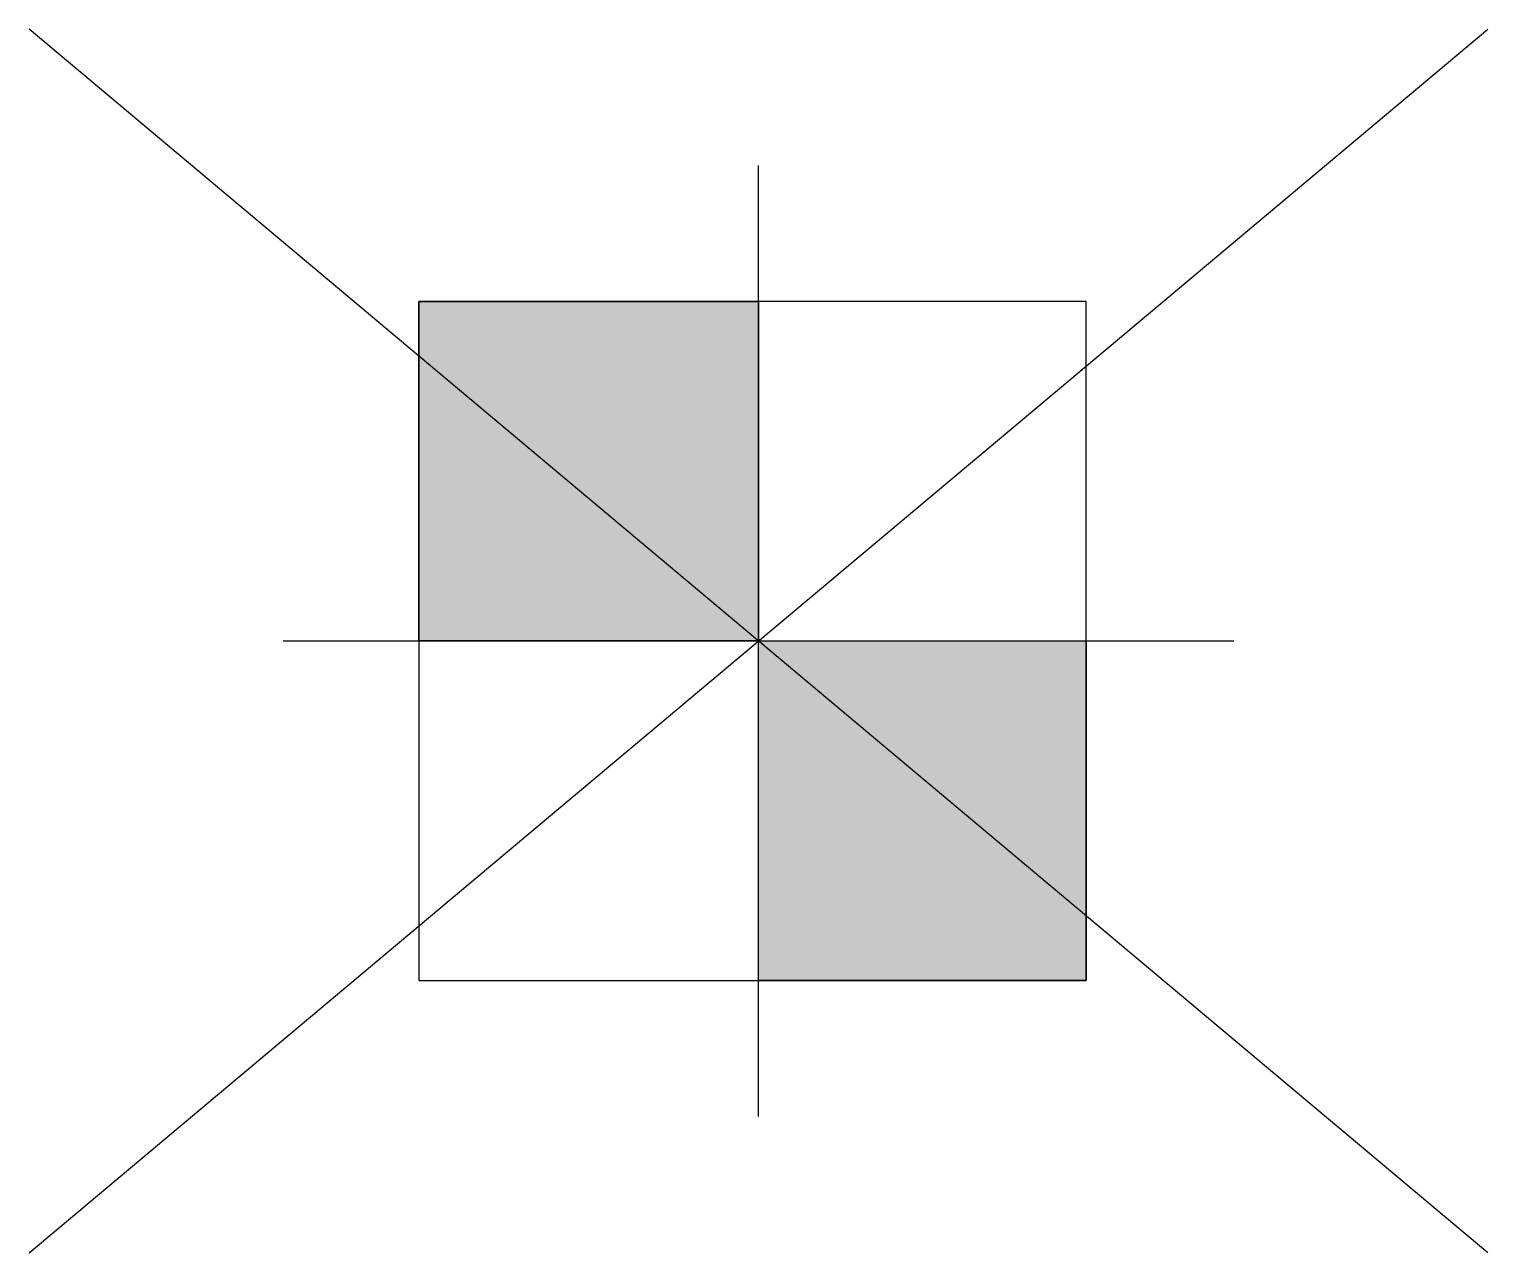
# Model space of a CAD drawing. Extents: x -3.22 to 3.22, y -2.7 to 2.7.
import ezdxf

# ---------------------------------------------------------------- set-up
doc = ezdxf.new("R2010")
doc.units = 0

msp = doc.modelspace()

# ---------------------------------------------------------------- hatches: boundary and pattern name
h = msp.add_hatch(color=256)
h.paths.add_polyline_path([(-1.5, 1.5), (0, 1.5), (0, 0), (-1.5, 0)])
h.paths.add_polyline_path([(0, 0), (1.4477, 0), (1.4477, -1.5), (0, -1.5)])

# ---------------------------------------------------------------- linework, layer by layer
for p, q in [((-3.2212, -2.7029), (3.2212, 2.7029)), ((3.2212, -2.7029), (-3.2212, 2.7029)), ((0, -2.1), (0, 2.1)), ((-2.1, 0), (2.1, 0))]:
    msp.add_line(p, q)
at = {"flags": 128}
for points in [[(1.4477, 1.5), (-1.5, 1.5), (-1.5, -1.5), (1.4477, -1.5)], [(-1.5, 1.5), (0, 1.5), (0, 0), (-1.5, 0)], [(0, 0), (1.4477, 0), (1.4477, -1.5), (0, -1.5)]]:
    msp.add_lwpolyline(points, close=True, dxfattribs=at)

doc.saveas('drawing.dxf')
